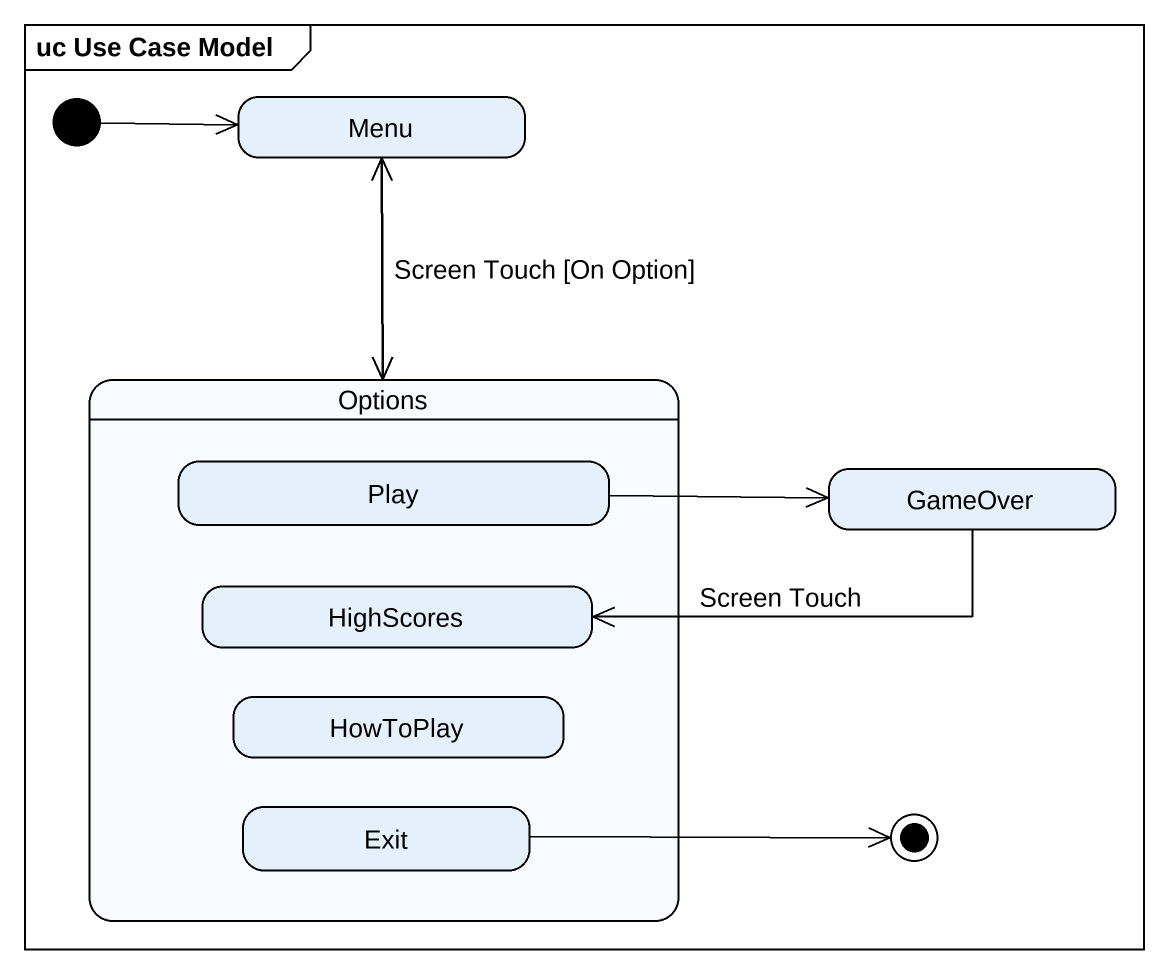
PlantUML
@startuml
mainframe uc Use Case Model
hide empty description
state Menu
state Options {
  state Play
  state HighScores
  state HowToPlay
  state Exit
}
state GameOver
state final1 <<end>>
[*] -right-> Menu
Menu --> Options
Options -up-> Menu : Screen Touch [On Option]
Play -right-> GameOver
GameOver -left-> HighScores : Screen Touch
Exit -right-> final1
@enduml
